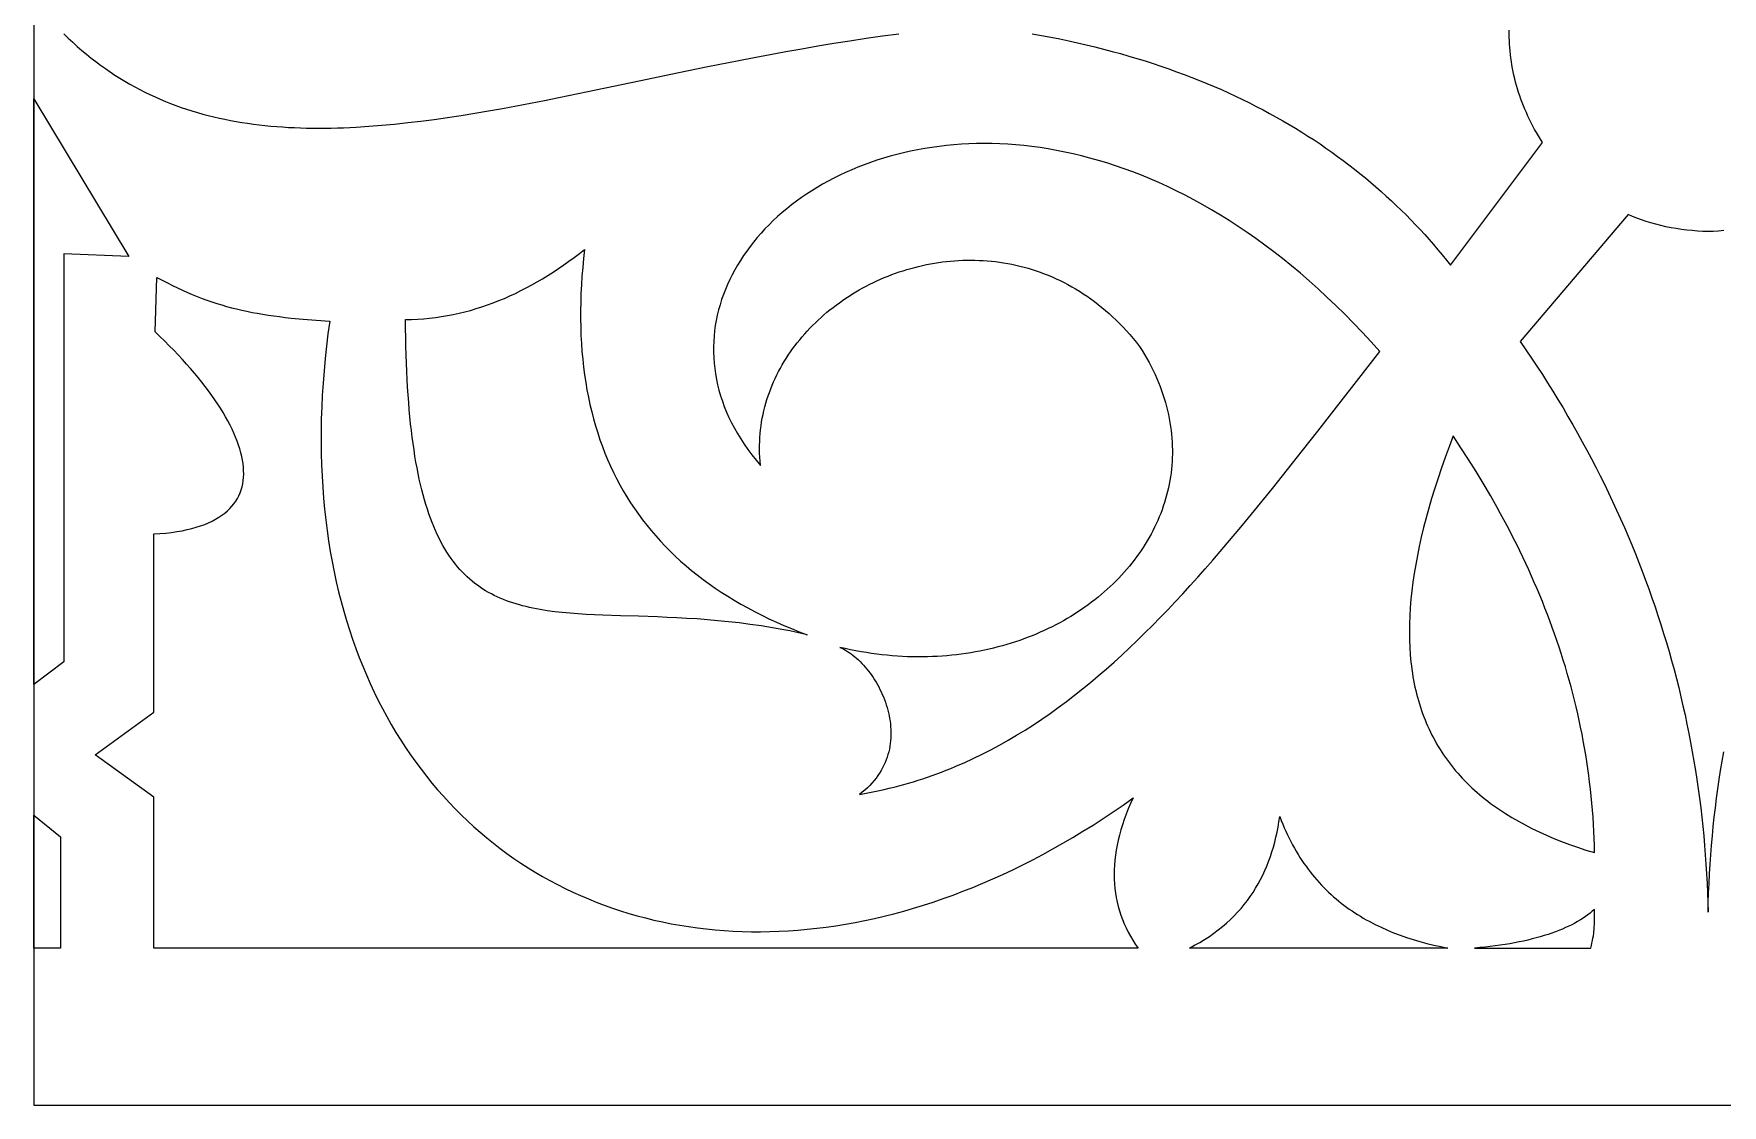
# Model space of a CAD drawing. Extents: x -186 to 189, y -31 to 29.
# Drawn here: x -186.28 to -139.01, y -31.28 to -1.28 of the extents above; entities that cross this region are included whole.
import ezdxf

# ---------------------------------------------------------------- set-up
doc = ezdxf.new("R2010")
doc.units = 0
doc.header["$MEASUREMENT"] = 0
doc.layers.add('LAYER_1', color=18, linetype='CONTINUOUS')

msp = doc.modelspace()

# ---------------------------------------------------------------- linework, layer by layer
at = {"layer": 'LAYER_1'}
for points in [[(-186.282, -31.278), (188.718, -31.278), (188.718, 28.722), (-186.282, 28.722)], [(-186.282, -19.496), (-186.282, -3.1), (-183.619, -7.514), (-185.441, -7.444), (-185.441, -18.865)], [(-163.711, -18.46), (-163.659, -18.484), (-163.606, -18.51), (-163.553, -18.539), (-163.501, -18.571), (-163.449, -18.605), (-163.397, -18.642), (-163.346, -18.68), (-163.295, -18.722), (-163.244, -18.765), (-163.194, -18.81), (-163.145, -18.858), (-163.096, -18.907), (-163.048, -18.959), (-163.001, -19.012), (-162.955, -19.067), (-162.91, -19.124), (-162.865, -19.183), (-162.822, -19.243), (-162.78, -19.305), (-162.74, -19.368), (-162.7, -19.433), (-162.662, -19.499), (-162.626, -19.566), (-162.59, -19.634), (-162.557, -19.704), (-162.525, -19.774), (-162.495, -19.846), (-162.466, -19.918), (-162.439, -19.991), (-162.415, -20.066), (-162.392, -20.14), (-162.371, -20.216), (-162.352, -20.292), (-162.335, -20.369), (-162.321, -20.446), (-162.309, -20.523), (-162.299, -20.601), (-162.292, -20.679), (-162.287, -20.757), (-162.285, -20.836), (-162.285, -20.914), (-162.288, -20.992), (-162.294, -21.071), (-162.303, -21.149), (-162.314, -21.227), (-162.328, -21.305), (-162.346, -21.382), (-162.366, -21.459), (-162.39, -21.535), (-162.417, -21.611), (-162.447, -21.686), (-162.481, -21.761), (-162.518, -21.834), (-162.558, -21.907), (-162.602, -21.979), (-162.649, -22.05), (-162.701, -22.12), (-162.756, -22.189), (-162.815, -22.257), (-162.877, -22.324), (-162.944, -22.389), (-163.014, -22.453), (-163.089, -22.515), (-163.168, -22.576), (-163.027, -22.552), (-162.886, -22.525), (-162.746, -22.498), (-162.607, -22.468), (-162.469, -22.437), (-162.331, -22.405), (-162.194, -22.371), (-162.059, -22.335), (-161.923, -22.298), (-161.789, -22.26), (-161.655, -22.22), (-161.522, -22.179), (-161.39, -22.136), (-161.259, -22.092), (-161.128, -22.046), (-160.998, -21.999), (-160.868, -21.95), (-160.739, -21.9), (-160.611, -21.849), (-160.484, -21.796), (-160.357, -21.742), (-160.231, -21.687), (-159.981, -21.572), (-159.733, -21.452), (-159.487, -21.326), (-159.244, -21.195), (-159.003, -21.06), (-158.764, -20.919), (-158.527, -20.773), (-158.292, -20.623), (-158.06, -20.468), (-157.829, -20.308), (-157.599, -20.144), (-157.372, -19.975), (-157.146, -19.801), (-156.922, -19.624), (-156.699, -19.442), (-156.477, -19.255), (-156.257, -19.065), (-156.038, -18.871), (-155.821, -18.673), (-155.604, -18.471), (-155.388, -18.265), (-155.174, -18.055), (-154.96, -17.842), (-154.747, -17.626), (-154.535, -17.406), (-154.324, -17.182), (-154.113, -16.955), (-153.903, -16.726), (-153.693, -16.492), (-153.483, -16.256), (-153.274, -16.017), (-153.065, -15.775), (-152.856, -15.531), (-152.647, -15.283), (-152.438, -15.033), (-152.02, -14.525), (-151.601, -14.008), (-151.181, -13.482), (-150.759, -12.948), (-150.334, -12.406), (-148.594, -10.175), (-148.84, -9.902), (-149.086, -9.637), (-149.332, -9.379), (-149.579, -9.129), (-149.827, -8.886), (-150.075, -8.65), (-150.323, -8.421), (-150.571, -8.199), (-150.82, -7.984), (-151.069, -7.776), (-151.318, -7.575), (-151.567, -7.381), (-151.816, -7.194), (-152.065, -7.013), (-152.314, -6.839), (-152.563, -6.671), (-152.811, -6.51), (-153.059, -6.355), (-153.307, -6.207), (-153.555, -6.065), (-153.802, -5.929), (-154.048, -5.799), (-154.294, -5.675), (-154.539, -5.557), (-154.784, -5.446), (-155.028, -5.34), (-155.271, -5.239), (-155.514, -5.145), (-155.755, -5.056), (-155.996, -4.973), (-156.235, -4.896), (-156.474, -4.824), (-156.711, -4.757), (-156.947, -4.696), (-157.182, -4.64), (-157.416, -4.589), (-157.648, -4.543), (-157.879, -4.502), (-158.108, -4.467), (-158.336, -4.436), (-158.563, -4.41), (-158.787, -4.389), (-159.01, -4.373), (-159.232, -4.362), (-159.451, -4.355), (-159.669, -4.353), (-159.885, -4.355), (-160.099, -4.361), (-160.311, -4.372), (-160.52, -4.387), (-160.728, -4.407), (-160.934, -4.43), (-161.137, -4.458), (-161.338, -4.49), (-161.537, -4.525), (-161.733, -4.565), (-161.927, -4.608), (-162.118, -4.656), (-162.306, -4.706), (-162.493, -4.761), (-162.676, -4.819), (-162.857, -4.88), (-163.034, -4.945), (-163.21, -5.014), (-163.382, -5.085), (-163.551, -5.16), (-163.717, -5.238), (-163.88, -5.319), (-164.04, -5.403), (-164.197, -5.491), (-164.35, -5.581), (-164.501, -5.673), (-164.647, -5.769), (-164.791, -5.867), (-164.931, -5.968), (-165.067, -6.072), (-165.2, -6.178), (-165.33, -6.286), (-165.455, -6.397), (-165.577, -6.51), (-165.695, -6.626), (-165.81, -6.743), (-165.92, -6.863), (-166.026, -6.985), (-166.129, -7.109), (-166.227, -7.234), (-166.321, -7.362), (-166.411, -7.491), (-166.497, -7.622), (-166.578, -7.755), (-166.655, -7.889), (-166.728, -8.024), (-166.796, -8.162), (-166.86, -8.3), (-166.919, -8.44), (-166.973, -8.581), (-167.023, -8.723), (-167.068, -8.867), (-167.108, -9.011), (-167.144, -9.157), (-167.174, -9.303), (-167.2, -9.45), (-167.22, -9.598), (-167.235, -9.747), (-167.246, -9.897), (-167.251, -10.047), (-167.25, -10.197), (-167.245, -10.348), (-167.234, -10.5), (-167.218, -10.651), (-167.196, -10.803), (-167.169, -10.955), (-167.136, -11.108), (-167.098, -11.26), (-167.053, -11.412), (-167.003, -11.565), (-166.948, -11.717), (-166.886, -11.869), (-166.819, -12.02), (-166.745, -12.172), (-166.666, -12.323), (-166.58, -12.473), (-166.488, -12.623), (-166.39, -12.773), (-166.286, -12.921), (-166.176, -13.069), (-166.059, -13.216), (-165.936, -13.363), (-165.946, -13.249), (-165.954, -13.136), (-165.959, -13.024), (-165.962, -12.912), (-165.961, -12.801), (-165.958, -12.691), (-165.952, -12.581), (-165.944, -12.472), (-165.933, -12.363), (-165.919, -12.255), (-165.903, -12.148), (-165.885, -12.042), (-165.864, -11.936), (-165.84, -11.831), (-165.814, -11.727), (-165.786, -11.624), (-165.755, -11.522), (-165.722, -11.42), (-165.687, -11.319), (-165.649, -11.22), (-165.609, -11.121), (-165.567, -11.023), (-165.523, -10.926), (-165.477, -10.83), (-165.429, -10.735), (-165.379, -10.641), (-165.326, -10.548), (-165.272, -10.457), (-165.215, -10.366), (-165.157, -10.276), (-165.097, -10.188), (-165.035, -10.1), (-164.971, -10.014), (-164.906, -9.929), (-164.838, -9.845), (-164.769, -9.762), (-164.698, -9.681), (-164.626, -9.601), (-164.552, -9.522), (-164.476, -9.444), (-164.399, -9.368), (-164.32, -9.293), (-164.239, -9.22), (-164.158, -9.147), (-164.074, -9.077), (-163.99, -9.007), (-163.903, -8.939), (-163.816, -8.873), (-163.727, -8.808), (-163.637, -8.744), (-163.546, -8.682), (-163.454, -8.622), (-163.36, -8.563), (-163.265, -8.506), (-163.169, -8.45), (-163.072, -8.396), (-162.974, -8.343), (-162.875, -8.292), (-162.775, -8.243), (-162.674, -8.196), (-162.572, -8.15), (-162.469, -8.106), (-162.365, -8.064), (-162.261, -8.023), (-162.155, -7.985), (-162.049, -7.948), (-161.942, -7.913), (-161.835, -7.88), (-161.727, -7.848), (-161.618, -7.819), (-161.508, -7.791), (-161.398, -7.766), (-161.288, -7.742), (-161.177, -7.721), (-161.065, -7.701), (-160.953, -7.683), (-160.841, -7.668), (-160.728, -7.654), (-160.615, -7.643), (-160.501, -7.633), (-160.388, -7.626), (-160.274, -7.621), (-160.16, -7.618), (-160.045, -7.617), (-159.931, -7.618), (-159.816, -7.622), (-159.701, -7.628), (-159.587, -7.636), (-159.472, -7.646), (-159.357, -7.659), (-159.242, -7.674), (-159.128, -7.691), (-159.013, -7.711), (-158.899, -7.733), (-158.784, -7.757), (-158.67, -7.784), (-158.556, -7.813), (-158.443, -7.845), (-158.33, -7.879), (-158.217, -7.916), (-158.104, -7.955), (-157.992, -7.997), (-157.88, -8.041), (-157.769, -8.088), (-157.658, -8.137), (-157.548, -8.189), (-157.438, -8.244), (-157.329, -8.301), (-157.221, -8.361), (-157.113, -8.424), (-157.006, -8.489), (-156.899, -8.557), (-156.794, -8.628), (-156.689, -8.702), (-156.585, -8.778), (-156.481, -8.857), (-156.379, -8.939), (-156.278, -9.024), (-156.177, -9.112), (-156.078, -9.203), (-155.979, -9.296), (-155.882, -9.393), (-155.785, -9.492), (-155.69, -9.595), (-155.596, -9.7), (-155.503, -9.808), (-155.411, -9.92), (-155.321, -10.034), (-155.25, -10.146), (-155.183, -10.258), (-155.118, -10.37), (-155.056, -10.483), (-154.998, -10.595), (-154.942, -10.707), (-154.889, -10.819), (-154.839, -10.932), (-154.792, -11.044), (-154.747, -11.156), (-154.706, -11.268), (-154.667, -11.381), (-154.631, -11.493), (-154.597, -11.604), (-154.567, -11.716), (-154.539, -11.828), (-154.513, -11.939), (-154.491, -12.05), (-154.471, -12.161), (-154.454, -12.272), (-154.439, -12.383), (-154.427, -12.493), (-154.417, -12.603), (-154.41, -12.712), (-154.405, -12.821), (-154.403, -12.93), (-154.404, -13.039), (-154.406, -13.147), (-154.412, -13.254), (-154.419, -13.362), (-154.43, -13.468), (-154.442, -13.575), (-154.457, -13.68), (-154.474, -13.786), (-154.494, -13.89), (-154.516, -13.994), (-154.54, -14.098), (-154.566, -14.201), (-154.595, -14.303), (-154.625, -14.405), (-154.658, -14.506), (-154.694, -14.606), (-154.731, -14.706), (-154.771, -14.805), (-154.812, -14.903), (-154.856, -15), (-154.902, -15.097), (-154.95, -15.193), (-155, -15.288), (-155.052, -15.382), (-155.105, -15.475), (-155.161, -15.567), (-155.219, -15.659), (-155.279, -15.749), (-155.341, -15.839), (-155.405, -15.927), (-155.47, -16.015), (-155.538, -16.102), (-155.607, -16.187), (-155.678, -16.272), (-155.751, -16.355), (-155.826, -16.438), (-155.902, -16.519), (-155.98, -16.599), (-156.06, -16.678), (-156.142, -16.756), (-156.225, -16.833), (-156.31, -16.908), (-156.397, -16.982), (-156.485, -17.055), (-156.575, -17.127), (-156.666, -17.197), (-156.759, -17.266), (-156.854, -17.334), (-156.95, -17.4), (-157.048, -17.465), (-157.147, -17.529), (-157.247, -17.591), (-157.349, -17.652), (-157.453, -17.712), (-157.558, -17.769), (-157.664, -17.826), (-157.771, -17.881), (-157.88, -17.934), (-157.991, -17.986), (-158.102, -18.036), (-158.215, -18.085), (-158.329, -18.132), (-158.445, -18.177), (-158.561, -18.221), (-158.679, -18.263), (-158.798, -18.303), (-158.919, -18.342), (-159.04, -18.379), (-159.163, -18.414), (-159.286, -18.448), (-159.411, -18.479), (-159.537, -18.509), (-159.663, -18.537), (-159.791, -18.563), (-159.92, -18.587), (-160.05, -18.61), (-160.181, -18.63), (-160.313, -18.649), (-160.446, -18.665), (-160.579, -18.68), (-160.714, -18.692), (-160.849, -18.703), (-160.986, -18.711), (-161.123, -18.718), (-161.261, -18.722), (-161.399, -18.724), (-161.539, -18.725), (-161.679, -18.723), (-161.82, -18.719), (-161.962, -18.712), (-162.104, -18.704), (-162.247, -18.693), (-162.391, -18.68), (-162.535, -18.665), (-162.681, -18.648), (-162.826, -18.628), (-162.972, -18.606), (-163.119, -18.581), (-163.266, -18.555), (-163.414, -18.525), (-163.562, -18.494)], [(-170.863, -7.315), (-170.89, -7.568), (-170.914, -7.818), (-170.934, -8.066), (-170.95, -8.31), (-170.962, -8.552), (-170.97, -8.792), (-170.974, -9.029), (-170.974, -9.263), (-170.97, -9.494), (-170.962, -9.723), (-170.95, -9.949), (-170.934, -10.172), (-170.914, -10.393), (-170.89, -10.611), (-170.862, -10.826), (-170.83, -11.039), (-170.794, -11.249), (-170.754, -11.456), (-170.71, -11.66), (-170.662, -11.862), (-170.61, -12.062), (-170.554, -12.258), (-170.494, -12.452), (-170.43, -12.643), (-170.363, -12.832), (-170.291, -13.017), (-170.215, -13.201), (-170.135, -13.381), (-170.051, -13.559), (-169.964, -13.734), (-169.872, -13.907), (-169.776, -14.076), (-169.677, -14.243), (-169.573, -14.408), (-169.466, -14.57), (-169.354, -14.729), (-169.239, -14.885), (-169.119, -15.039), (-168.996, -15.19), (-168.869, -15.339), (-168.737, -15.485), (-168.602, -15.628), (-168.463, -15.768), (-168.32, -15.906), (-168.172, -16.041), (-168.021, -16.174), (-167.866, -16.304), (-167.707, -16.431), (-167.544, -16.555), (-167.377, -16.677), (-167.207, -16.797), (-167.032, -16.913), (-166.853, -17.027), (-166.67, -17.138), (-166.484, -17.247), (-166.293, -17.353), (-166.099, -17.456), (-165.9, -17.557), (-165.698, -17.655), (-165.491, -17.75), (-165.281, -17.843), (-165.067, -17.933), (-164.849, -18.021), (-164.627, -18.105), (-164.791, -18.068), (-164.955, -18.033), (-165.117, -18), (-165.278, -17.968), (-165.598, -17.91), (-165.913, -17.859), (-166.224, -17.814), (-166.531, -17.775), (-166.833, -17.74), (-167.13, -17.711), (-167.423, -17.686), (-167.712, -17.664), (-167.996, -17.646), (-168.276, -17.631), (-168.551, -17.618), (-168.821, -17.607), (-169.348, -17.589), (-169.856, -17.574), (-170.345, -17.557), (-170.583, -17.546), (-170.815, -17.534), (-171.043, -17.52), (-171.266, -17.503), (-171.484, -17.483), (-171.697, -17.459), (-171.905, -17.431), (-172.108, -17.399), (-172.208, -17.381), (-172.306, -17.361), (-172.404, -17.341), (-172.499, -17.318), (-172.594, -17.295), (-172.687, -17.269), (-172.78, -17.243), (-172.87, -17.214), (-172.96, -17.184), (-173.048, -17.152), (-173.135, -17.118), (-173.221, -17.082), (-173.305, -17.045), (-173.388, -17.005), (-173.47, -16.963), (-173.551, -16.919), (-173.63, -16.873), (-173.708, -16.825), (-173.784, -16.774), (-173.859, -16.721), (-173.933, -16.666), (-174.006, -16.608), (-174.077, -16.548), (-174.147, -16.485), (-174.216, -16.419), (-174.283, -16.351), (-174.349, -16.28), (-174.414, -16.206), (-174.477, -16.129), (-174.539, -16.049), (-174.599, -15.967), (-174.658, -15.881), (-174.716, -15.792), (-174.773, -15.7), (-174.828, -15.604), (-174.881, -15.506), (-174.934, -15.404), (-174.985, -15.299), (-175.034, -15.19), (-175.082, -15.077), (-175.129, -14.961), (-175.175, -14.842), (-175.219, -14.719), (-175.261, -14.592), (-175.302, -14.461), (-175.342, -14.326), (-175.381, -14.188), (-175.417, -14.045), (-175.453, -13.898), (-175.487, -13.748), (-175.52, -13.593), (-175.551, -13.434), (-175.581, -13.27), (-175.609, -13.103), (-175.636, -12.931), (-175.662, -12.754), (-175.686, -12.573), (-175.709, -12.387), (-175.73, -12.197), (-175.75, -12.002), (-175.768, -11.802), (-175.785, -11.598), (-175.8, -11.389), (-175.814, -11.174), (-175.827, -10.955), (-175.838, -10.731), (-175.847, -10.502), (-175.855, -10.267), (-175.862, -10.028), (-175.867, -9.783), (-175.87, -9.532), (-175.872, -9.277), (-175.702, -9.274), (-175.533, -9.267), (-175.365, -9.256), (-175.198, -9.24), (-175.032, -9.221), (-174.866, -9.198), (-174.702, -9.17), (-174.539, -9.139), (-174.376, -9.104), (-174.214, -9.064), (-174.053, -9.022), (-173.894, -8.975), (-173.734, -8.924), (-173.576, -8.87), (-173.419, -8.813), (-173.262, -8.751), (-173.107, -8.686), (-172.952, -8.618), (-172.798, -8.546), (-172.644, -8.471), (-172.492, -8.392), (-172.34, -8.31), (-172.189, -8.225), (-172.039, -8.136), (-171.889, -8.044), (-171.74, -7.949), (-171.592, -7.851), (-171.445, -7.75), (-171.298, -7.646), (-171.152, -7.538), (-171.007, -7.428)], [(-184.566, -21.466), (-182.919, -20.275), (-182.919, -15.966), (-182.919, -15.283), (-182.748, -15.272), (-182.584, -15.257), (-182.426, -15.238), (-182.275, -15.216), (-182.129, -15.191), (-181.99, -15.162), (-181.858, -15.13), (-181.731, -15.095), (-181.611, -15.056), (-181.497, -15.014), (-181.388, -14.97), (-181.286, -14.922), (-181.19, -14.871), (-181.099, -14.817), (-181.014, -14.761), (-180.935, -14.701), (-180.862, -14.639), (-180.794, -14.574), (-180.732, -14.507), (-180.676, -14.437), (-180.625, -14.364), (-180.579, -14.289), (-180.539, -14.211), (-180.504, -14.131), (-180.475, -14.049), (-180.451, -13.965), (-180.432, -13.878), (-180.418, -13.789), (-180.409, -13.698), (-180.405, -13.605), (-180.406, -13.51), (-180.412, -13.413), (-180.423, -13.314), (-180.438, -13.214), (-180.459, -13.111), (-180.484, -13.007), (-180.514, -12.901), (-180.548, -12.794), (-180.587, -12.685), (-180.63, -12.575), (-180.678, -12.463), (-180.731, -12.35), (-180.787, -12.235), (-180.848, -12.12), (-180.913, -12.003), (-180.982, -11.885), (-181.056, -11.765), (-181.133, -11.645), (-181.215, -11.524), (-181.3, -11.402), (-181.39, -11.279), (-181.483, -11.155), (-181.58, -11.03), (-181.681, -10.905), (-181.785, -10.779), (-181.894, -10.652), (-182.005, -10.525), (-182.121, -10.398), (-182.24, -10.27), (-182.362, -10.141), (-182.487, -10.013), (-182.616, -9.884), (-182.749, -9.754), (-182.884, -9.625), (-182.832, -8.101), (-182.686, -8.179), (-182.542, -8.254), (-182.4, -8.325), (-182.259, -8.393), (-182.119, -8.458), (-181.981, -8.52), (-181.843, -8.578), (-181.706, -8.634), (-181.57, -8.687), (-181.433, -8.737), (-181.296, -8.784), (-181.159, -8.829), (-181.021, -8.871), (-180.883, -8.911), (-180.743, -8.949), (-180.603, -8.984), (-180.461, -9.017), (-180.317, -9.048), (-180.171, -9.078), (-180.023, -9.105), (-179.873, -9.131), (-179.72, -9.155), (-179.564, -9.178), (-179.405, -9.199), (-179.243, -9.219), (-179.077, -9.237), (-178.735, -9.271), (-178.375, -9.301), (-177.997, -9.327), (-178.045, -9.679), (-178.087, -10.029), (-178.124, -10.375), (-178.156, -10.718), (-178.183, -11.058), (-178.204, -11.395), (-178.22, -11.729), (-178.231, -12.059), (-178.237, -12.387), (-178.238, -12.711), (-178.234, -13.032), (-178.225, -13.349), (-178.211, -13.664), (-178.192, -13.975), (-178.168, -14.282), (-178.14, -14.587), (-178.107, -14.888), (-178.069, -15.185), (-178.026, -15.48), (-177.979, -15.771), (-177.927, -16.058), (-177.871, -16.342), (-177.811, -16.622), (-177.746, -16.899), (-177.676, -17.173), (-177.602, -17.443), (-177.524, -17.709), (-177.442, -17.972), (-177.356, -18.231), (-177.265, -18.486), (-177.17, -18.738), (-177.072, -18.986), (-176.969, -19.231), (-176.862, -19.472), (-176.752, -19.709), (-176.637, -19.942), (-176.519, -20.172), (-176.397, -20.398), (-176.271, -20.62), (-176.141, -20.838), (-176.008, -21.052), (-175.871, -21.262), (-175.73, -21.469), (-175.586, -21.672), (-175.439, -21.87), (-175.288, -22.065), (-175.134, -22.256), (-174.976, -22.443), (-174.815, -22.626), (-174.651, -22.805), (-174.484, -22.979), (-174.313, -23.15), (-174.14, -23.317), (-173.963, -23.479), (-173.783, -23.637), (-173.601, -23.792), (-173.415, -23.942), (-173.227, -24.087), (-173.035, -24.229), (-172.841, -24.367), (-172.644, -24.5), (-172.444, -24.629), (-172.242, -24.753), (-172.037, -24.873), (-171.829, -24.989), (-171.619, -25.101), (-171.407, -25.208), (-171.192, -25.311), (-170.974, -25.409), (-170.755, -25.503), (-170.532, -25.593), (-170.308, -25.678), (-170.081, -25.759), (-169.853, -25.835), (-169.622, -25.906), (-169.389, -25.973), (-169.154, -26.035), (-168.917, -26.093), (-168.678, -26.146), (-168.437, -26.195), (-168.194, -26.239), (-167.95, -26.278), (-167.703, -26.312), (-167.455, -26.342), (-167.205, -26.367), (-166.954, -26.388), (-166.701, -26.403), (-166.446, -26.414), (-166.19, -26.42), (-165.933, -26.421), (-165.674, -26.417), (-165.413, -26.408), (-165.152, -26.395), (-164.889, -26.376), (-164.625, -26.353), (-164.359, -26.324), (-164.093, -26.291), (-163.825, -26.252), (-163.557, -26.209), (-163.287, -26.161), (-163.016, -26.107), (-162.745, -26.049), (-162.472, -25.985), (-162.199, -25.916), (-161.925, -25.842), (-161.65, -25.763), (-161.374, -25.679), (-161.098, -25.589), (-160.821, -25.494), (-160.544, -25.394), (-160.266, -25.289), (-159.988, -25.179), (-159.709, -25.063), (-159.43, -24.942), (-159.15, -24.815), (-158.87, -24.683), (-158.59, -24.546), (-158.31, -24.403), (-158.03, -24.255), (-157.749, -24.102), (-157.468, -23.943), (-157.188, -23.778), (-156.907, -23.608), (-156.626, -23.433), (-156.346, -23.252), (-156.065, -23.065), (-155.785, -22.873), (-155.505, -22.675), (-155.574, -22.828), (-155.638, -22.979), (-155.697, -23.129), (-155.752, -23.278), (-155.801, -23.425), (-155.846, -23.571), (-155.886, -23.715), (-155.921, -23.858), (-155.951, -24), (-155.977, -24.14), (-155.997, -24.279), (-156.013, -24.416), (-156.025, -24.552), (-156.032, -24.687), (-156.034, -24.82), (-156.031, -24.952), (-156.024, -25.083), (-156.012, -25.212), (-155.995, -25.34), (-155.974, -25.466), (-155.948, -25.591), (-155.918, -25.715), (-155.883, -25.837), (-155.843, -25.958), (-155.799, -26.078), (-155.751, -26.196), (-155.698, -26.313), (-155.64, -26.429), (-155.578, -26.544), (-155.512, -26.657), (-155.441, -26.768), (-155.365, -26.879), (-182.919, -26.879), (-182.919, -22.657)], [(-146.545, -12.539), (-146.659, -12.841), (-146.767, -13.138), (-146.87, -13.431), (-146.967, -13.72), (-147.059, -14.005), (-147.145, -14.286), (-147.225, -14.563), (-147.3, -14.835), (-147.37, -15.104), (-147.434, -15.369), (-147.492, -15.63), (-147.545, -15.887), (-147.592, -16.14), (-147.634, -16.389), (-147.67, -16.635), (-147.7, -16.876), (-147.725, -17.113), (-147.744, -17.347), (-147.758, -17.577), (-147.766, -17.803), (-147.769, -18.025), (-147.766, -18.243), (-147.757, -18.458), (-147.743, -18.669), (-147.724, -18.876), (-147.712, -18.978), (-147.698, -19.079), (-147.684, -19.18), (-147.667, -19.279), (-147.65, -19.378), (-147.631, -19.475), (-147.611, -19.572), (-147.589, -19.667), (-147.566, -19.762), (-147.541, -19.856), (-147.515, -19.949), (-147.488, -20.041), (-147.459, -20.132), (-147.429, -20.223), (-147.398, -20.312), (-147.365, -20.4), (-147.331, -20.488), (-147.295, -20.574), (-147.258, -20.66), (-147.219, -20.745), (-147.179, -20.829), (-147.138, -20.912), (-147.095, -20.994), (-147.051, -21.076), (-147.006, -21.156), (-146.959, -21.235), (-146.91, -21.314), (-146.861, -21.392), (-146.81, -21.469), (-146.757, -21.545), (-146.703, -21.62), (-146.648, -21.694), (-146.591, -21.768), (-146.533, -21.84), (-146.474, -21.912), (-146.413, -21.983), (-146.35, -22.053), (-146.287, -22.122), (-146.222, -22.19), (-146.155, -22.257), (-146.087, -22.324), (-146.018, -22.39), (-145.947, -22.455), (-145.875, -22.519), (-145.801, -22.582), (-145.726, -22.644), (-145.65, -22.705), (-145.572, -22.766), (-145.493, -22.826), (-145.413, -22.885), (-145.247, -23), (-145.076, -23.112), (-144.9, -23.221), (-144.717, -23.327), (-144.53, -23.429), (-144.336, -23.528), (-144.137, -23.624), (-143.932, -23.717), (-143.722, -23.806), (-143.506, -23.892), (-143.284, -23.975), (-143.057, -24.055), (-142.824, -24.132), (-142.586, -24.205), (-142.59, -24.006), (-142.596, -23.808), (-142.604, -23.61), (-142.615, -23.412), (-142.627, -23.215), (-142.642, -23.018), (-142.658, -22.822), (-142.677, -22.626), (-142.698, -22.431), (-142.721, -22.236), (-142.745, -22.042), (-142.772, -21.849), (-142.801, -21.655), (-142.831, -21.463), (-142.864, -21.27), (-142.899, -21.079), (-142.935, -20.887), (-142.973, -20.697), (-143.014, -20.507), (-143.056, -20.317), (-143.1, -20.128), (-143.146, -19.939), (-143.193, -19.751), (-143.243, -19.564), (-143.294, -19.377), (-143.347, -19.19), (-143.402, -19.004), (-143.459, -18.819), (-143.517, -18.634), (-143.577, -18.45), (-143.639, -18.266), (-143.703, -18.083), (-143.768, -17.901), (-143.835, -17.719), (-143.903, -17.537), (-143.973, -17.357), (-144.045, -17.176), (-144.118, -16.997), (-144.193, -16.818), (-144.27, -16.639), (-144.348, -16.461), (-144.428, -16.284), (-144.509, -16.107), (-144.592, -15.931), (-144.676, -15.756), (-144.762, -15.581), (-144.849, -15.406), (-144.938, -15.233), (-145.028, -15.06), (-145.12, -14.887), (-145.213, -14.715), (-145.307, -14.544), (-145.403, -14.373), (-145.5, -14.203), (-145.699, -13.865), (-145.902, -13.53), (-146.111, -13.197), (-146.326, -12.867)], [(-186.282, -26.879), (-186.282, -23.157), (-185.533, -23.763), (-185.533, -26.879)], [(-146.693, -26.879), (-153.928, -26.879), (-153.78, -26.801), (-153.638, -26.72), (-153.501, -26.637), (-153.368, -26.551), (-153.241, -26.462), (-153.119, -26.37), (-153.001, -26.276), (-152.888, -26.18), (-152.78, -26.08), (-152.676, -25.979), (-152.577, -25.875), (-152.482, -25.768), (-152.391, -25.659), (-152.305, -25.548), (-152.223, -25.435), (-152.145, -25.319), (-152.072, -25.201), (-152.002, -25.081), (-151.936, -24.959), (-151.874, -24.835), (-151.815, -24.708), (-151.76, -24.58), (-151.709, -24.45), (-151.661, -24.318), (-151.617, -24.184), (-151.576, -24.048), (-151.539, -23.911), (-151.504, -23.772), (-151.473, -23.631), (-151.444, -23.488), (-151.419, -23.344), (-151.397, -23.198), (-151.356, -23.303), (-151.315, -23.407), (-151.272, -23.508), (-151.228, -23.608), (-151.182, -23.705), (-151.136, -23.802), (-151.088, -23.896), (-151.039, -23.988), (-150.988, -24.079), (-150.937, -24.169), (-150.884, -24.256), (-150.831, -24.342), (-150.776, -24.426), (-150.72, -24.509), (-150.662, -24.589), (-150.604, -24.669), (-150.545, -24.746), (-150.484, -24.823), (-150.422, -24.897), (-150.36, -24.97), (-150.296, -25.042), (-150.231, -25.112), (-150.165, -25.18), (-150.098, -25.247), (-150.03, -25.312), (-149.961, -25.376), (-149.891, -25.439), (-149.82, -25.5), (-149.748, -25.56), (-149.676, -25.618), (-149.602, -25.675), (-149.527, -25.731), (-149.451, -25.785), (-149.374, -25.838), (-149.297, -25.889), (-149.218, -25.94), (-149.139, -25.989), (-149.058, -26.036), (-148.977, -26.083), (-148.895, -26.128), (-148.729, -26.215), (-148.559, -26.297), (-148.385, -26.374), (-148.209, -26.447), (-148.029, -26.515), (-147.847, -26.579), (-147.661, -26.639), (-147.473, -26.694), (-147.282, -26.746), (-147.088, -26.794), (-146.892, -26.838)], [(-142.59, -25.795), (-142.647, -25.847), (-142.707, -25.897), (-142.771, -25.947), (-142.837, -25.995), (-142.907, -26.043), (-142.98, -26.089), (-143.057, -26.135), (-143.136, -26.179), (-143.219, -26.223), (-143.305, -26.265), (-143.394, -26.306), (-143.486, -26.346), (-143.581, -26.385), (-143.679, -26.423), (-143.78, -26.459), (-143.884, -26.495), (-143.991, -26.529), (-144.102, -26.562), (-144.215, -26.593), (-144.331, -26.623), (-144.45, -26.652), (-144.572, -26.68), (-144.697, -26.706), (-144.825, -26.731), (-144.955, -26.755), (-145.089, -26.777), (-145.225, -26.797), (-145.365, -26.817), (-145.506, -26.835), (-145.651, -26.851), (-145.799, -26.866), (-145.949, -26.879), (-142.691, -26.879), (-142.673, -26.809), (-142.657, -26.74), (-142.642, -26.67), (-142.629, -26.6), (-142.618, -26.531), (-142.608, -26.462), (-142.593, -26.324), (-142.584, -26.189), (-142.581, -26.055), (-142.583, -25.923)]]:
    msp.add_lwpolyline(points, close=True, dxfattribs=at)
for points in [[(-185.441, -1.278), (-185.316, -1.4), (-185.19, -1.518), (-185.063, -1.633), (-184.935, -1.744), (-184.806, -1.852), (-184.675, -1.958), (-184.544, -2.059), (-184.412, -2.158), (-184.278, -2.254), (-184.144, -2.346), (-184.008, -2.436), (-183.872, -2.522), (-183.734, -2.606), (-183.595, -2.686), (-183.456, -2.764), (-183.315, -2.839), (-183.174, -2.911), (-183.031, -2.98), (-182.887, -3.046), (-182.743, -3.11), (-182.597, -3.171), (-182.45, -3.229), (-182.303, -3.285), (-182.154, -3.338), (-182.004, -3.389), (-181.854, -3.437), (-181.702, -3.482), (-181.55, -3.525), (-181.396, -3.566), (-181.242, -3.604), (-181.086, -3.64), (-180.93, -3.673), (-180.772, -3.704), (-180.614, -3.733), (-180.455, -3.76), (-180.295, -3.785), (-180.134, -3.807), (-179.972, -3.827), (-179.809, -3.845), (-179.645, -3.862), (-179.48, -3.876), (-179.314, -3.888), (-179.148, -3.898), (-178.98, -3.906), (-178.812, -3.913), (-178.642, -3.917), (-178.472, -3.92), (-178.301, -3.921), (-178.129, -3.92), (-177.956, -3.918), (-177.782, -3.913), (-177.607, -3.908), (-177.432, -3.9), (-177.255, -3.891), (-176.9, -3.869), (-176.541, -3.84), (-176.179, -3.806), (-175.813, -3.767), (-175.444, -3.723), (-175.072, -3.674), (-174.696, -3.62), (-174.318, -3.562), (-173.936, -3.5), (-173.55, -3.435), (-173.162, -3.366), (-172.771, -3.294), (-172.376, -3.219), (-171.978, -3.142), (-171.578, -3.062), (-170.768, -2.896), (-169.112, -2.55), (-168.267, -2.374), (-167.412, -2.198), (-166.545, -2.024), (-166.108, -1.94), (-165.668, -1.856), (-165.226, -1.775), (-164.781, -1.696), (-164.334, -1.618), (-163.884, -1.544), (-163.431, -1.473), (-162.977, -1.404), (-162.52, -1.339), (-162.06, -1.278)], [(-158.325, -1.278), (-158.067, -1.325), (-157.811, -1.374), (-157.558, -1.424), (-157.307, -1.477), (-157.059, -1.532), (-156.814, -1.589), (-156.571, -1.647), (-156.331, -1.708), (-156.094, -1.771), (-155.859, -1.835), (-155.627, -1.902), (-155.397, -1.97), (-155.17, -2.04), (-154.945, -2.113), (-154.723, -2.187), (-154.503, -2.262), (-154.286, -2.34), (-154.071, -2.419), (-153.858, -2.501), (-153.649, -2.584), (-153.441, -2.669), (-153.236, -2.755), (-153.033, -2.843), (-152.833, -2.933), (-152.635, -3.025), (-152.439, -3.118), (-152.246, -3.213), (-152.055, -3.31), (-151.866, -3.408), (-151.68, -3.508), (-151.496, -3.61), (-151.314, -3.713), (-151.134, -3.818), (-150.957, -3.924), (-150.782, -4.032), (-150.609, -4.141), (-150.438, -4.252), (-150.27, -4.364), (-150.104, -4.478), (-149.94, -4.593), (-149.778, -4.71), (-149.618, -4.828), (-149.46, -4.948), (-149.304, -5.069), (-149.151, -5.191), (-149, -5.315), (-148.85, -5.44), (-148.703, -5.566), (-148.558, -5.694), (-148.414, -5.823), (-148.273, -5.954), (-148.134, -6.085), (-147.997, -6.218), (-147.862, -6.352), (-147.728, -6.488), (-147.597, -6.624), (-147.468, -6.762), (-147.34, -6.901), (-147.215, -7.041), (-147.091, -7.183), (-146.969, -7.325), (-146.849, -7.469), (-146.731, -7.614), (-146.615, -7.759), (-144.043, -4.322), (-144.1, -4.231), (-144.156, -4.139), (-144.209, -4.047), (-144.261, -3.954), (-144.311, -3.862), (-144.359, -3.768), (-144.405, -3.675), (-144.449, -3.581), (-144.492, -3.487), (-144.533, -3.393), (-144.572, -3.299), (-144.609, -3.204), (-144.644, -3.109), (-144.678, -3.014), (-144.709, -2.919), (-144.739, -2.823), (-144.767, -2.727), (-144.794, -2.632), (-144.818, -2.536), (-144.841, -2.439), (-144.862, -2.343), (-144.881, -2.247), (-144.898, -2.15), (-144.913, -2.053), (-144.927, -1.957), (-144.939, -1.86), (-144.949, -1.763), (-144.957, -1.666), (-144.963, -1.569), (-144.968, -1.472), (-144.97, -1.375), (-144.971, -1.278), (-144.97, -1.181)], [(-138.961, -6.79), (-139.11, -6.802), (-139.259, -6.81), (-139.407, -6.813), (-139.555, -6.81), (-139.704, -6.802), (-139.852, -6.79), (-140.001, -6.775), (-140.149, -6.757), (-140.296, -6.734), (-140.442, -6.709), (-140.587, -6.68), (-140.729, -6.647), (-140.869, -6.612), (-141.006, -6.573), (-141.141, -6.532), (-141.272, -6.488), (-141.399, -6.441), (-141.522, -6.391), (-141.641, -6.338), (-144.662, -9.896), (-144.504, -10.127), (-144.349, -10.357), (-144.196, -10.589), (-144.045, -10.821), (-143.897, -11.053), (-143.751, -11.287), (-143.608, -11.521), (-143.467, -11.755), (-143.329, -11.99), (-143.193, -12.226), (-143.059, -12.462), (-142.928, -12.699), (-142.799, -12.937), (-142.673, -13.175), (-142.549, -13.414), (-142.427, -13.653), (-142.308, -13.893), (-142.191, -14.134), (-142.077, -14.375), (-141.965, -14.617), (-141.855, -14.86), (-141.748, -15.103), (-141.643, -15.347), (-141.541, -15.591), (-141.441, -15.836), (-141.343, -16.082), (-141.248, -16.328), (-141.155, -16.575), (-141.065, -16.823), (-140.977, -17.071), (-140.891, -17.319), (-140.808, -17.569), (-140.727, -17.819), (-140.649, -18.069), (-140.573, -18.321), (-140.499, -18.572), (-140.428, -18.825), (-140.359, -19.078), (-140.293, -19.331), (-140.229, -19.586), (-140.167, -19.841), (-140.108, -20.096), (-140.051, -20.352), (-139.997, -20.609), (-139.944, -20.866), (-139.895, -21.124), (-139.847, -21.383), (-139.802, -21.642), (-139.76, -21.902), (-139.72, -22.162), (-139.682, -22.423), (-139.646, -22.685), (-139.613, -22.947), (-139.583, -23.21), (-139.554, -23.473), (-139.528, -23.737), (-139.505, -24.002), (-139.484, -24.267), (-139.465, -24.533), (-139.449, -24.8), (-139.435, -25.067), (-139.423, -25.335), (-139.414, -25.603), (-139.407, -25.872), (-139.4, -25.603), (-139.391, -25.335), (-139.379, -25.067), (-139.365, -24.8), (-139.348, -24.533), (-139.33, -24.267), (-139.308, -24.002), (-139.285, -23.737), (-139.259, -23.473), (-139.231, -23.21), (-139.2, -22.947), (-139.167, -22.685), (-139.132, -22.423), (-139.094, -22.162), (-139.054, -21.902), (-139.011, -21.642), (-138.966, -21.383)]]:
    msp.add_lwpolyline(points, dxfattribs=at)

doc.saveas('drawing.dxf')
